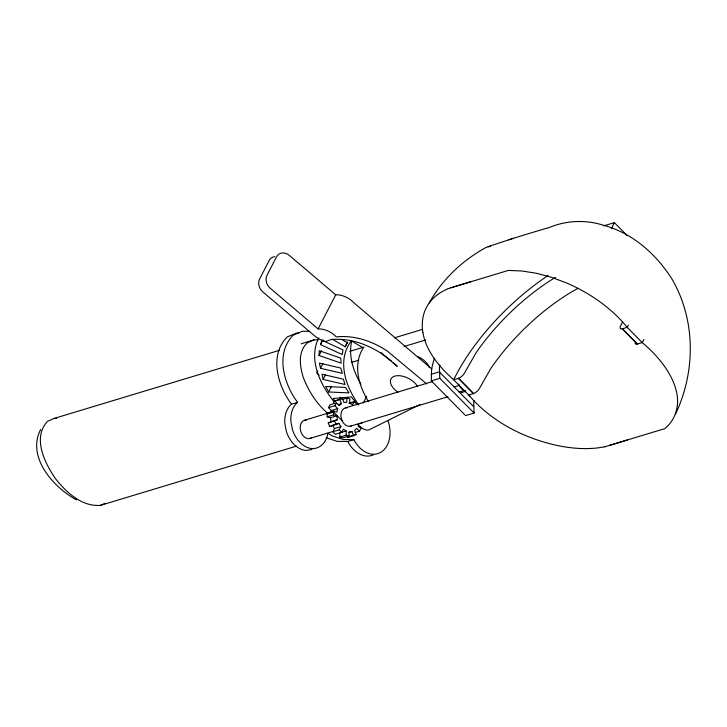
<?xml version="1.0" encoding="UTF-8"?>
<svg xmlns="http://www.w3.org/2000/svg" width="727" height="727" viewBox="0 0 727 727"><rect width="100%" height="100%" fill="white"/><g stroke="black" fill="none" stroke-linecap="round" stroke-linejoin="round"><path stroke-width="1.09" d="M339.845 432.901L339.763 437.091L346.134 435.173L346.216 430.975L335.329 434.31L332.83 431.72L339.191 429.793L340.899 426.613L338.873 423.368L329.649 426.604L328.24 422.923L337.473 419.679L336.783 415.817L330.421 417.743L327.159 416.844L327.241 413.063L333.602 411.137L336.855 412.036L337.692 408.601L334.92 405.721L328.549 407.647L331.33 410.528L330.912 412.245M327.159 416.844L333.529 414.917L333.602 411.137M356.748 404.257L354.24 401.667L352.54 404.839L349.723 403.076L349.805 398.887L346.87 398.069L346.788 402.258L343.935 402.449L342.381 398.369L333.429 401.477L334.211 403.521M339.763 437.091L342.699 437.908L349.069 435.982L349.151 431.793L352.004 431.602L353.558 435.682L356.139 434.501L354.585 430.42L356.712 428.321L359.492 431.202L361.019 428.33L358.247 425.459L358.665 423.732M319.026 355.521L319.235 350.696L340.718 358.102L341.145 363.146L319.026 355.521L321.488 350.741M604.61 446.832L664.696 428.676C674.711 420.769 679.082 407.647 677.128 395.206A98.908 55.597 27.3 0 0 642.232 342.59L627.174 327.377A98.908 55.597 27.3 0 0 565.988 282.721L551.211 277.223L536.426 273.279L522.022 270.998L508.346 270.417L448.259 288.583M320.489 344.589L321.961 340.272L343.026 349.914L342.19 354.522L320.489 344.589L322.961 339.809M675.51 414.054C695.821 371.506 695.83 319.307 671.539 278.332C655.436 253.35 631.963 232.685 602.738 225.043C585.326 219.581 566.215 220.445 549.367 227.478C527.993 233.694 506.71 240.164 485.727 247.607C462.299 260.62 442.27 279.359 429.23 302.95M318.117 328.922L335.72 294.817L289.519 255.568A11.832 9.051 63.6 0 0 276.469 256.995L266.918 275.497A9.406 7.188 63.6 0 0 270.153 288.183L318.117 328.922A15.349 8.624 27.3 0 1 336.237 336.874A98.672 75.454 63.6 0 1 387.237 351.014L426.649 383.856M317.744 370.934L316.736 372.887L319.126 375.305M320.489 368.289L319.435 363.1L340.709 368.035L342.399 373.369L320.489 368.289L322.961 363.509M323.124 379.43L322.07 374.232L343.335 379.167L345.034 384.501L323.124 379.43L325.596 374.641M332.439 339.227L345.116 346.77L347.579 341.99M328.613 391.98L325.687 386.528L345.443 387.418L348.969 392.898L328.613 391.98L331.576 386.246M339.564 399.168L340.554 397.26M363.273 403.031L366.726 396.342M611.307 228.641L614.397 222.644L627.156 235.566M622.521 322.116L620.704 325.623A5.97 2.472 -44.7 0 0 621.93 328.922L627.174 327.377A129.86 53.862 -44.7 0 0 628.337 325.233M328.549 407.647L330.085 404.775L336.447 402.858L339.227 405.73L341.354 403.639L339.8 399.55L333.429 401.477M334.92 405.721L336.447 402.858M332.83 431.72L334.529 428.539L340.899 426.613M345.116 346.77L347.342 342.799L341.663 339.427M40.694 429.393C26.308 456.947 53.316 487.244 76.489 499.885M419.861 404.575L369.48 429.639A6.389 3.59 27.3 0 1 361.473 427.794L358.02 425.086M339.8 399.55L342.381 398.369M328.24 422.923L337.473 419.679M329.649 426.604L331.548 425.731M349.478 436.554L347.197 437.609L353.558 435.682M279.595 350.287L54.325 418.37L47.582 421.26C32.188 437.69 44.62 462.726 55.27 478.375C66.193 492.17 81.533 506.819 100.471 505.356L296.498 446.114M318.408 339.845L314.246 339.809L307.512 342.699C297.697 351.432 299.769 366.054 303.259 377.295C308.484 391.044 316.627 403.939 327.941 413.463M100.471 505.356L105.288 503.293M548.04 275.551A129.86 53.862 -44.7 0 0 453.675 379.812L458.955 378.185A5.97 2.472 -44.7 0 0 464.671 372.787L475.767 353.249A117.819 48.873 -44.7 0 1 555.582 277.314M468.715 395.034L473.995 393.407A5.97 2.472 -44.7 0 0 479.711 388.009L490.807 368.48A117.819 48.873 -44.7 0 1 578.001 288.337M488.153 246.88L490.552 246.053M513.444 238.238L508.6 239.801M450.685 287.847L471.014 281.613M459.182 392.017L464.217 390.481M603.692 225.879L614.397 222.644M301.251 343.735L314.246 339.809M349.841 351.323L363.954 347.061M394.334 337.873L422.551 329.349M351.295 362.437L358.856 360.156M404.212 346.443L425.813 339.918M311.892 449.531L306.131 450.44A25.236 18.057 73.2 0 1 286.365 431.402L284.83 423.459A25.236 18.057 73.2 0 1 291.5 404.157L297.579 402.322C283.775 384.11 274.97 353.286 293.272 335.165L302.414 331.239L309.766 331.312M342.626 399.35L346.87 398.069M431.166 374.314L439.272 371.86L473.577 406.584M338.173 404.603L341.354 403.639M348.933 403.267L354.24 401.667M331.33 410.528L337.692 408.601M431.302 380.893L439.817 378.322L474.122 413.045L465.607 415.617L431.302 380.893L431.547 369.988A99.699 41.357 -44.7 0 1 434.501 358.166M304.686 420.206L331.548 412.082M345.434 407.883L432.147 381.675M327.223 414.026L333.584 412.1L342.19 420.815M338.873 423.368L332.503 425.286L334.529 428.539M309.747 438.481L333.384 431.338M350.505 426.167L448.041 396.688M461.045 392.753L465.38 391.444M358.093 424.204L362.337 422.914M635.153 342.88A5.97 2.472 -44.7 0 0 636.97 344.153L642.214 342.599A129.86 53.862 -44.7 0 0 643.94 339.391M348.824 432.565L352.004 431.602M355.249 432.483L359.492 431.202M349.769 436.427L356.139 434.501M326.178 437.754L337.31 441.38L347.806 441.48L353.885 439.635A27.117 19.402 73.2 0 0 380.385 452.539A27.117 19.402 73.2 0 0 388.118 421.006M609.526 445.415L627.483 439.989M454.184 386.964L459.255 385.455M349.205 402.876L352.504 402.576M298.433 333.102L296.334 333.084L287.192 337.001C268.89 355.121 277.696 385.946 291.5 404.157M54.325 418.37L56.406 418.388M358.32 426.776L360.401 426.794M353.885 439.635L343.389 439.544L332.257 435.918L327.804 433.265C326.914 441.207 320.716 448.895 312.21 448.604A25.236 18.057 73.2 0 1 292.436 429.566L290.909 421.624A25.236 18.057 73.2 0 1 297.579 402.322M465.762 390.908L463.917 390.399A9.487 6.788 73.2 0 1 459.319 385.628L458.71 384.029M333.529 414.917L336.783 415.817M346.134 435.173L349.069 435.982M346.216 430.975L343.398 429.212L341.699 432.392L339.191 429.793M391.371 361.046L381.702 353.758A98.672 75.454 63.6 0 0 330.712 339.618L325.86 341.545A15.794 8.878 27.3 0 1 314.591 335.883L262.765 291.863A9.406 7.188 63.6 0 1 259.53 279.168L269.081 260.666A11.832 9.051 63.6 0 1 274.761 256.649M431.838 369.007L353.84 302.759A15.349 8.624 27.3 0 0 335.72 294.817M381.075 352.595L397.224 366.299L393.062 362.509M622.43 328.804L637.47 344.035M622.303 328.84L637.343 344.062M458.555 378.331L473.595 393.552M458.41 378.376L473.45 393.607M452.503 378.631L469.887 396.224M355.803 402.285L351.277 396.897L333.111 398.514L335.102 401.231M334.611 420.997L336.01 424.677M330.421 417.743L331.103 421.605M474.122 413.045L473.731 402.594A91.975 38.149 -44.7 0 1 473.995 400.632M439.817 378.322L439.426 367.871A91.975 38.149 -44.7 0 1 439.844 364.909M352.122 425.422A9.487 6.788 73.2 0 1 348.706 426.286L346.87 425.777A9.487 6.788 73.2 0 1 342.263 421.006L341.381 418.697A9.487 6.788 73.2 0 1 347.233 407.765M373.342 454.848A27.117 19.402 73.2 0 1 347.806 441.48M311.365 437.745A9.487 6.788 73.2 0 1 307.957 438.608L306.122 438.09A9.487 6.788 73.2 0 1 301.514 433.319L300.633 431.011A9.487 6.788 73.2 0 1 306.476 420.079M417.534 356.484A15.331 8.615 27.3 0 1 429.321 367.689M422.832 332.439A111.731 62.804 27.3 0 1 448.305 288.619M452.485 378.631A91.202 51.263 27.3 0 1 422.905 332.457M469.869 396.224A91.202 51.263 27.3 0 0 524.149 434.937A111.731 62.804 27.3 0 0 604.573 446.787M398.042 392.207A15.331 8.615 27.3 0 1 394.607 376.177A15.331 8.615 27.3 0 1 417.253 386.046M368.644 401.831A110.213 61.949 27.3 0 1 363.264 347.933L351.305 340.827A114.802 64.53 27.3 0 0 358.793 405.039M334.02 401.695A112.603 63.294 27.3 0 1 318.78 337.91M360.901 384.21A114.802 64.53 27.3 0 1 351.668 341.381"/></g></svg>
